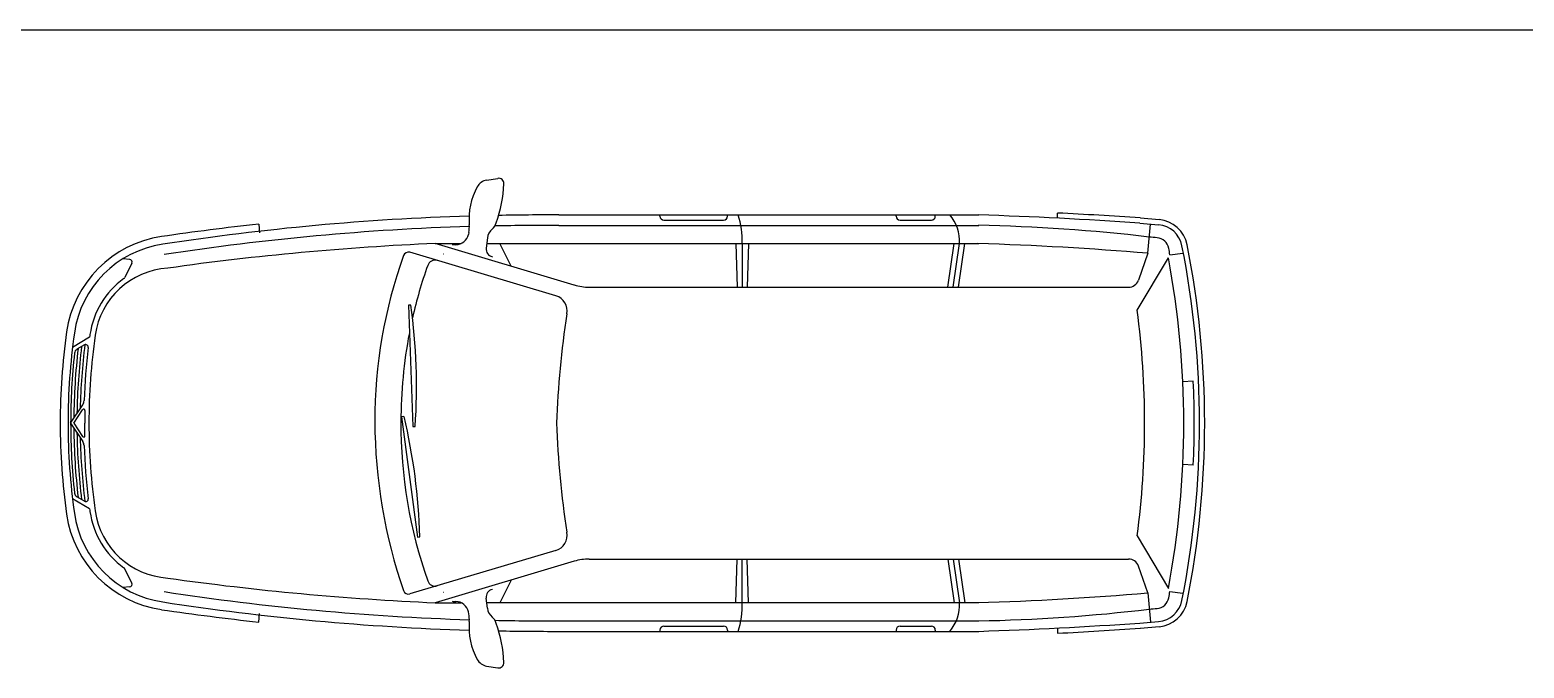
# Model space of a CAD drawing. Header units: millimetres. Extents: x 2646 to 50990, y 12226 to 40347.
# Drawn here: x 22013 to 27734, y 19205 to 21649 of the extents above; entities that cross this region are included whole.
import ezdxf

# ---------------------------------------------------------------- set-up
doc = ezdxf.new("R2010")
doc.units = ezdxf.units.MM
doc.layers.add('www.cad-blocks.net', color=7, linetype='Continuous')

# ---------------------------------------------------------------- blocks, each defined once
blk = doc.blocks.new('A$C0A2B1AA5')
for p, q in [((1.6326, 1.8675), (1.6755, 1.8745)), ((1.9086, 1.7346), (3.5169, 1.7346)), ((2.2963, 1.7296), (2.2963, 1.7346)), ((2.5552, 1.7296), (2.5552, 1.7346)), ((3.2006, 1.7296), (3.2006, 1.7346)), ((3.3506, 1.7296), (3.3506, 1.7346)), ((3.8178, 1.7219), (3.8188, 1.7418)), ((4.1358, 1.7228), (4.2071, 1.7167)), ((0.76, 1.6993), (0.7635, 1.666)), ((1.5644, 1.6678), (1.5628, 1.6599)), ((1.9086, 1.6946), (3.5169, 1.6946)), ((2.3113, 1.7146), (2.5402, 1.7146)), ((3.2156, 1.7146), (3.3356, 1.7146)), ((4.1341, 1.7029), (4.2054, 1.6968)), ((4.1644, 1.5876), (4.1739, 1.6995)), ((1.9684, 1.4661), (1.4359, 1.625)), ((1.4359, 1.625), (1.5352, 1.625)), ((1.6354, 1.6465), (1.631, 1.6071)), ((1.6329, 1.6246), (3.5169, 1.6246)), ((1.7267, 1.5382), (1.6827, 1.625)), ((2.5873, 1.625), (2.5922, 1.4578)), ((2.6115, 1.625), (2.6115, 1.4578)), ((2.6356, 1.625), (2.6307, 1.4578)), ((3.3987, 1.4578), (3.4233, 1.625)), ((3.4189, 1.4578), (3.4435, 1.625)), ((3.4391, 1.4578), (3.4637, 1.625)), ((0.2664, 1.564), (0.24, 1.5664)), ((0.2744, 1.5495), (0.2471, 1.4947)), ((1.8981, 1.4245), (1.3389, 1.5913)), ((4.1234, 1.3694), (4.2428, 1.5706)), ((4.1644, 1.5876), (4.1281, 1.4845)), ((4.249, 1.5816), (4.2983, 1.5879)), ((2.0256, 1.4578), (4.0903, 1.4578)), ((1.3426, 1.3892), (1.3331, 1.3889)), ((1.3331, 1.3889), (1.3496, 0.924)), ((0.1125, 1.2658), (0.0471, 1.2273)), ((0.0924, 1.2366), (0.0643, 1.2201)), ((4.3383, 1.0978), (4.2984, 1.0959)), ((0.04, 0.9376), (0.0865, 1.0078)), ((0.052, 0.9376), (0.0857, 0.9885)), ((0.0949, 0.9857), (0.0949, 0.9376)), ((0.04, 0.9369), (0.0865, 0.8667)), ((0.052, 0.9369), (0.0857, 0.886)), ((0.0949, 0.8888), (0.0949, 0.9369)), ((1.3163, 0.9629), (1.3069, 0.9617)), ((1.3069, 0.9617), (1.3675, 0.5005)), ((1.3496, 0.924), (1.3591, 0.9244)), ((4.3383, 0.7767), (4.2984, 0.7786)), ((0.1125, 0.6087), (0.0471, 0.6472)), ((0.0924, 0.6379), (0.0643, 0.6544)), ((1.3675, 0.5005), (1.3769, 0.5017)), ((4.1234, 0.5051), (4.2428, 0.3039)), ((1.8981, 0.45), (1.3389, 0.2832)), ((1.9684, 0.4084), (1.4359, 0.2495)), ((2.0256, 0.4167), (4.0903, 0.4167)), ((2.5873, 0.2495), (2.5922, 0.4167)), ((2.6115, 0.2495), (2.6115, 0.4167)), ((2.6356, 0.2495), (2.6307, 0.4167)), ((3.3987, 0.4167), (3.4233, 0.2495)), ((3.4189, 0.4167), (3.4435, 0.2495)), ((3.4391, 0.4167), (3.4637, 0.2495)), ((0.2744, 0.3249), (0.2471, 0.3798)), ((4.1644, 0.2869), (4.1281, 0.39)), ((0.2664, 0.3105), (0.24, 0.3081)), ((1.7267, 0.3363), (1.6827, 0.2495)), ((4.1644, 0.2869), (4.1739, 0.175)), ((4.249, 0.2929), (4.2983, 0.2865)), ((1.4359, 0.2495), (1.5352, 0.2495)), ((1.6354, 0.228), (1.631, 0.2674)), ((1.6329, 0.2499), (3.5169, 0.2499)), ((0.76, 0.1752), (0.7635, 0.2085)), ((1.5644, 0.2067), (1.5628, 0.2146)), ((1.9086, 0.1799), (3.5169, 0.1799)), ((4.1341, 0.1716), (4.2054, 0.1777)), ((1.9086, 0.1399), (3.5169, 0.1399)), ((2.2963, 0.1449), (2.2963, 0.1399)), ((2.3113, 0.1599), (2.5402, 0.1599)), ((2.5552, 0.1449), (2.5552, 0.1399)), ((3.2006, 0.1449), (3.2006, 0.1399)), ((3.2156, 0.1599), (3.3356, 0.1599)), ((3.3506, 0.1449), (3.3506, 0.1399)), ((3.8178, 0.1526), (3.8188, 0.1327)), ((4.1358, 0.1517), (4.2071, 0.1578)), ((1.6326, 0.007), (1.6755, 0))]:
    blk.add_line(p, q)
for centre, radius, start, end in [((1.8206, 1.7193), 0.2554, 151.2266, 184.9942), ((1.6406, 1.8182), 0.05, 99.2101, 151.2266), ((1.2072, 1.8738), 0.4919, 339.878, 357.6913), ((1.6787, 1.8547), 0.02, 357.6913, 99.2101), ((1.864, -7.9253), 9.66, 91.77073, 98.76148), ((1.9086, -11.066), 12.8006, 90, 91.03052), ((2.3113, 1.7296), 0.015, 180, 270), ((2.5402, 1.7296), 0.015, 270, 0), ((2.3079, 1.6362), 0.3037, 357.8813, 18.9108), ((3.2156, 1.7296), 0.015, 180, 270), ((3.3356, 1.7296), 0.015, 270, 0), ((3.2885, 1.6331), 0.1552, 356.9873, 40.8552), ((2.9185, -15.8986), 17.6434, 86.04929, 88.05621), ((2.9185, -15.8986), 17.6634, 86.04929, 87.0782), ((4.1969, 1.5971), 0.12, 11.2743, 85.133), ((1.9467, -9.0371), 10.8018, 96.3074, 98.29586), ((1.864, -7.926), 9.6207, 91.77157, 98.76564), ((1.5138, 1.6702), 0.05, 271.6727, 348.1083), ((1.4666, 1.6884), 0.1, 348.1083, 4.9942), ((1.6851, 1.6409), 0.05, 128.1727, 173.5799), ((1.6287, 1.7125), 0.0411, 308.1727, 348.7801), ((1.9086, -11.066), 12.7606, 90, 91.09598), ((3.3822, -5.0363), 6.7323, 83.28249, 88.8635), ((4.1969, 1.5971), 0.1, 11.2743, 85.133), ((0.4502, 1.2261), 0.43, 98.2959, 171.9694), ((0.4502, 1.2261), 0.4, 98.2959, 171.9694), ((1.8908, -8.9156), 10.5504, 92.47101, 98.0602), ((2.1454, -19.9553), 21.5846, 91.6727, 91.71269), ((1.6608, 1.6038), 0.03, 173.5799, 258.0136), ((3.1508, -10.4561), 12.0862, 85.18943, 88.27989), ((2.2619, -19.974), 21.7077, 84.87879, 84.95798), ((4.1953, 1.5973), 0.05, 10.5383, 85.133), ((0.8867, 0.9818), 3.4153, 10.1152, 10.5383), ((0.8867, 0.9372), 3.4753, 0, 11.2743), ((0.8867, 0.9372), 3.4953, 0, 11.2743), ((0.2655, 1.554), 0.01, 333.5251, 84.6577), ((3.0985, 0.9432), 1.8941, 160.3901, 180.0138), ((1.3331, 1.5721), 0.02, 73.3881, 160.3901), ((1.4353, 1.5312), 0.03, 73.3881, 160.5282), ((2.0757, -22.4414), 24.0336, 91.44683, 91.45029), ((0.8867, 0.9372), 3.4153, 0, 10.6867), ((0.4308, 1.2312), 0.32, 125.7107, 171.9063), ((0.4308, 1.2312), 0.3, 93.6894, 171.9063), ((0.2381, 1.4991), 0.01, 305.7107, 333.5251), ((3.0985, 0.9432), 1.7941, 160.5282, 167.22), ((2.0256, 1.6578), 0.2, 253.3881, 270), ((4.0903, 1.4978), 0.04, 270, 340.5991), ((-0.8887, 1.0773), 2.253, 356.1076, 7.9577), ((1.8809, 1.367), 0.06, 348.9049, 73.3881), ((5.5429, 0.8022), 3.6453, 171.2702, 177.8764), ((0.8867, 0.9372), 3.2653, 0, 7.6043), ((2.4953, 0.9376), 2.4953, 171.9694, 180.0078), ((2.4953, 0.9376), 2.4653, 171.9694, 180.0078), ((2.4953, 0.9376), 2.3853, 171.9063, 180.0078), ((2.4953, 0.9376), 2.4053, 171.9063, 172.157), ((3.0985, 0.9432), 1.7941, 169.095, 180.0138), ((2.4953, 0.9376), 2.4553, 173.7472, 180), ((2.4953, 0.9376), 2.4433, 173.3007, 179.5727), ((0.0745, 1.2028), 0.02, 120.4766, 173.7472), ((2.4953, 0.9376), 2.4313, 173.0859, 179.1361), ((2.4953, 0.9376), 2.4193, 172.8771, 178.6898), ((2.4953, 0.9376), 2.4053, 173.0944, 177.9556), ((0.0975, 1.228), 0.01, 353.0944, 120.4766), ((0.8867, 0.9372), 3.4553, 0, 2.6628), ((0.0899, 0.9857), 0.005, 0, 146.4863), ((0.0615, 1.0245), 0.03, 326.36, 357.9556), ((2.4953, 0.9369), 2.4953, 179.9922, 188.0306), ((2.4953, 0.9369), 2.4653, 179.9922, 188.0306), ((2.4953, 0.9369), 2.4553, 180, 186.2528), ((2.4953, 0.9369), 2.4433, 180.4273, 186.6993), ((2.4953, 0.9369), 2.3853, 179.9922, 188.0937), ((3.2385, 0.9552), 2.0341, 180.3247, 198.9193), ((3.0998, 0.9316), 1.7953, 179.6316, 199.4683), ((-0.8752, 0.4404), 2.253, 1.5598, 13.4099), ((5.5429, 1.0723), 3.6453, 182.1236, 188.7298), ((0.8867, 0.9372), 3.2653, 352.3957, 0), ((0.8867, 0.9372), 3.4153, 349.3133, 0), ((0.8867, 0.9372), 3.4753, 348.7257, 0), ((0.8867, 0.9372), 3.4953, 348.7257, 0), ((0.8867, 0.9372), 3.4553, 357.3372, 0), ((2.4953, 0.9369), 2.4313, 180.8639, 186.9141), ((2.4953, 0.9369), 2.4193, 181.3102, 187.1229), ((0.0899, 0.8888), 0.005, 213.5137, 0), ((0.0615, 0.85), 0.03, 2.0444, 33.64), ((2.4953, 0.9369), 2.4053, 182.0444, 186.9056), ((0.0745, 0.6717), 0.02, 186.2528, 239.5234), ((0.0975, 0.6465), 0.01, 239.5234, 6.9056), ((0.4502, 0.6484), 0.43, 188.0306, 261.7041), ((0.4502, 0.6484), 0.4, 188.0306, 261.7041), ((2.4953, 0.9369), 2.4053, 187.843, 188.0937), ((0.4308, 0.6433), 0.32, 188.0937, 234.2893), ((0.4308, 0.6433), 0.3, 188.0937, 266.3106), ((1.8809, 0.5075), 0.06, 286.6119, 11.0951), ((2.0256, 0.2167), 0.2, 90, 106.6119), ((4.0903, 0.3767), 0.04, 19.4009, 90), ((0.2381, 0.3754), 0.01, 26.4749, 54.2893), ((1.8908, 10.7901), 10.5504, 261.9398, 267.52899), ((0.2655, 0.3205), 0.01, 275.3423, 26.4749), ((1.864, 9.8005), 9.6207, 261.23436, 268.22843), ((1.3331, 0.3024), 0.02, 199.6099, 286.6119), ((1.4353, 0.3433), 0.03, 199.4718, 286.6119), ((2.0757, 24.3159), 24.0336, 268.54971, 268.55317), ((1.6608, 0.2707), 0.03, 101.9864, 186.4201), ((3.1508, 12.3306), 12.0862, 271.72011, 274.81057), ((0.8867, 0.8927), 3.4153, 349.4617, 349.8848), ((1.864, 9.7998), 9.66, 261.23852, 268.22927), ((2.1454, 21.8298), 21.5846, 268.28731, 268.3273), ((1.5138, 0.2043), 0.05, 11.8917, 88.3273), ((2.3079, 0.2383), 0.3037, 341.0892, 2.1187), ((3.2885, 0.2414), 0.1552, 319.1448, 3.0127), ((4.1953, 0.2772), 0.05, 274.867, 349.4617), ((4.1969, 0.2773), 0.1, 274.867, 348.7257), ((4.1969, 0.2773), 0.12, 274.867, 348.7257), ((1.9467, 10.9116), 10.8018, 261.70414, 263.6926), ((1.4666, 0.1861), 0.1, 355.0058, 11.8917), ((1.8206, 0.1552), 0.2554, 175.0058, 208.7734), ((1.6851, 0.2336), 0.05, 186.4201, 231.8273), ((1.6287, 0.162), 0.0411, 11.2199, 51.8273), ((1.9086, 12.9404), 12.7606, 268.90402, 270), ((3.3822, 6.9108), 6.7323, 271.1365, 276.71751), ((2.9185, 17.7731), 17.6434, 271.94379, 273.95071), ((2.2619, 21.8485), 21.7077, 275.04202, 275.12121), ((1.2072, 0.0007), 0.4919, 2.3087, 20.122), ((1.9086, 12.9404), 12.8006, 268.96948, 270), ((2.3113, 0.1449), 0.015, 90, 180), ((2.5402, 0.1449), 0.015, 0, 90), ((3.2156, 0.1449), 0.015, 90, 180), ((3.3356, 0.1449), 0.015, 0, 90), ((2.9185, 17.7731), 17.6634, 272.9218, 273.95071), ((1.6406, 0.0563), 0.05, 208.7734, 260.7899), ((1.6787, 0.0198), 0.02, 260.7899, 2.3087)]:
    blk.add_arc(centre, radius, start, end)
blk = doc.blocks.new('FORMAT')
at = {"layer": 'www.cad-blocks.net', "color": 155, "true_color": 0x546d8e}
blk.add_line((5773, 21648.8), (50990.4, 21648.8), dxfattribs=at)

msp = doc.modelspace()

# ---------------------------------------------------------------- block references
at = {"xscale": 1000, "yscale": 1000, "zscale": 1000}
msp.add_blockref('A$C0A2B1AA5', (22129, 19205.7), dxfattribs=at)
at = {"layer": 'www.cad-blocks.net'}
msp.add_blockref('FORMAT', (0, 0), dxfattribs=at)

doc.saveas('drawing.dxf')
